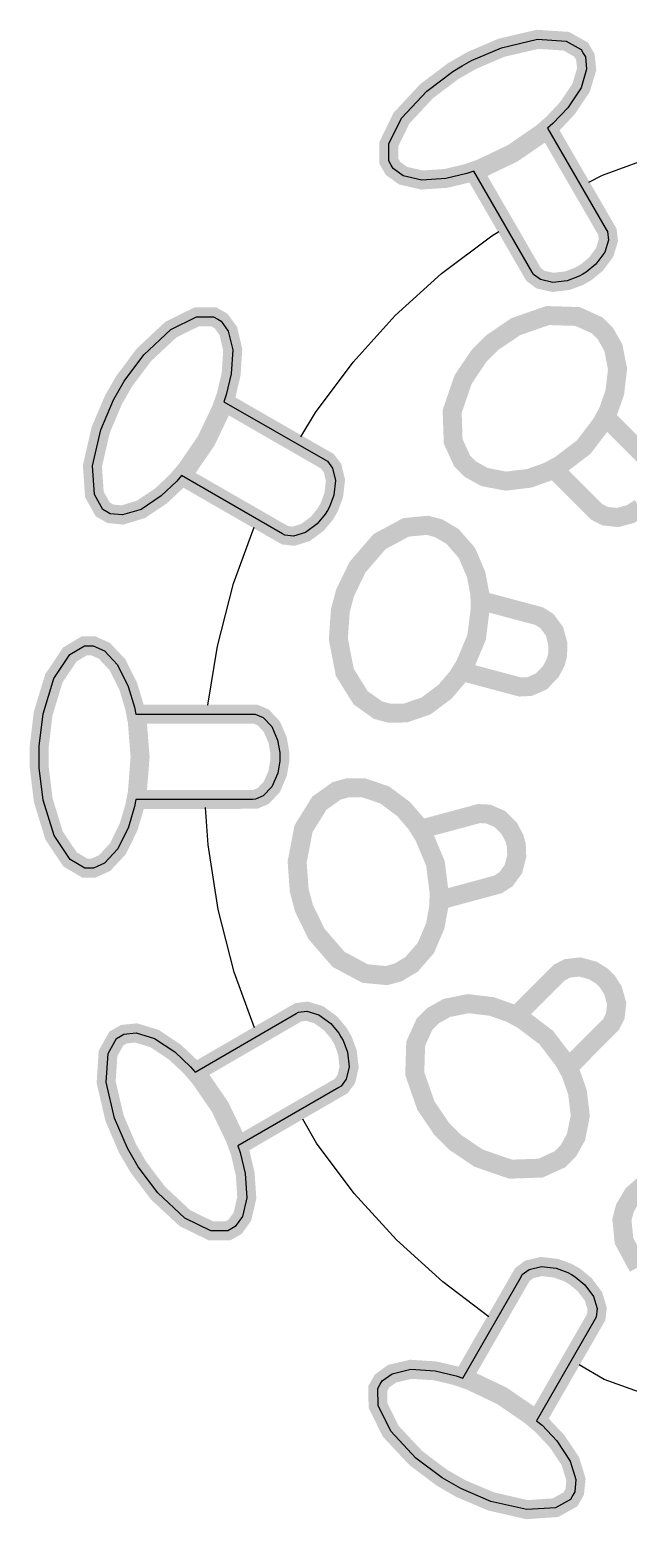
# Model space of a CAD drawing. Header units: inches. Extents: x 0.06 to 5.02, y -0.05 to 4.82.
# Drawn here: x 0.056 to 1.812, y 0.252 to 4.619 of the extents above; entities that cross this region are included whole.
import ezdxf

# ---------------------------------------------------------------- set-up
doc = ezdxf.new("R2010")
doc.units = ezdxf.units.IN
doc.header["$MEASUREMENT"] = 0

msp = doc.modelspace()

# ---------------------------------------------------------------- linework, layer by layer
at = {"color": 250}
for p, q in [((1.736892822279547, 4.192706788574418), (1.912864327776711, 4.257411985839102)), ((1.696238248109027, 4.173055784434765), (1.736892822279547, 4.192706788574418)), ((1.411648682198815, 4.015563274600167), (1.432695250089378, 4.028393439527635)), ((1.264273768002394, 3.905082189949456), (1.411648682198815, 4.015563274600167)), ((1.128398467662833, 3.781178955614617), (1.264273768002394, 3.905082189949456)), ((1.004936497359819, 3.644927941989405), (1.128398467662833, 3.781178955614617)), ((0.8947903816078772, 3.497294017199877), (1.004936497359819, 3.644927941989405)), ((0.8517578663598264, 3.426202960610145), (0.8947903816078772, 3.497294017199877)), ((0.6544041322592565, 2.995343740339606), (0.7148704850855112, 3.161221860231409)), ((0.6074367667132934, 2.811642476482572), (0.6544041322592565, 2.995343740339606)), ((0.5786690867295537, 2.638912270733549), (0.6074367667132934, 2.811642476482572)), ((0.5792757118902252, 2.229521829630692), (0.571762664870466, 2.338545453376021)), ((0.6085794530378408, 2.039301352037574), (0.5792757118902252, 2.229521829630692)), ((0.6560630893081703, 1.855719720528463), (0.6085794530378408, 2.039301352037574)), ((0.7159586621891055, 1.692839491753378), (0.6560630893081703, 1.855719720528463)), ((1.008388707124628, 1.207149934384172), (0.8978640419817916, 1.354530909991826)), ((1.132291528181429, 1.07127166264742), (1.008388707124628, 1.207149934384172)), ((1.268552170945249, 0.9478063338194843), (1.132291528181429, 1.07127166264742)), ((1.402797223048371, 0.8453902873171838), (1.268552170945249, 0.9478063338194843)), ((1.918067315512632, 0.5972855928046169), (1.741913626232522, 0.6614976247145826))]:
    msp.add_line(p, q, dxfattribs=at)
at = {"linetype": 'Continuous'}
for p, q in [((0.8978640419817916, 1.354530909991826), (0.8573142728641222, 1.424765170338817)), ((1.741913626232522, 0.6614976247145826), (1.667737805167483, 0.7043230549738445))]:
    msp.add_line(p, q, dxfattribs=at)
at = {"color": 250, "const_width": 0.05555429999999999}
for points in [[(1.530499257196257, 3.908691553257349), (1.358769572343175, 4.205205970849919), (1.338953709844849, 4.198259562177274), (1.277432946858025, 4.183594804507301), (1.206715672013817, 4.178861642814658), (1.151470455613303, 4.191633962449732), (1.122045418639986, 4.21281952517813), (1.116571418831304, 4.222293951550979), (1.1093739309002, 4.234744176588368), (1.109979304006493, 4.284777814996964), (1.146951460508358, 4.360385418183427), (1.2208050288431, 4.439657197431943), (1.297410098893073, 4.497364328426638), (1.32487445489393, 4.513272529784999), (1.352287910014819, 4.529177714453372), (1.440449815286185, 4.56686187901785), (1.545974453140281, 4.591459393237011), (1.629900560968034, 4.585985598859752), (1.67366901586835, 4.561603620768567), (1.680872446593834, 4.549152569175101), (1.686338135548943, 4.539669202460374), (1.690086249099717, 4.503609057635229), (1.673666909537666, 4.449363786059303), (1.634402871830317, 4.390350122023623), (1.591077552098999, 4.344238953417969), (1.575201174284854, 4.330555612177523), (1.746922332074097, 4.034052476835715), (1.750768019056048, 4.027439649026309), (1.753810609998894, 4.002421978464195), (1.743261105462008, 3.967078295096071), (1.717454015588449, 3.932372569167083), (1.689075979263158, 3.908726460516387), (1.678585214037444, 3.902623473954141), (1.668051813492535, 3.896576898645712), (1.633398610231689, 3.883708005773265), (1.590391270395406, 3.878573717097475), (1.554474335531562, 3.886961582736982), (1.534346321771671, 3.902088630105244), (1.530499257196257, 3.908691553257349)], [(0.7981356564913688, 3.141062703453244), (0.5010860748382929, 3.311973569941403), (0.4874251090573642, 3.296063807688864), (0.4415048827860598, 3.252615500147694), (0.3826620834749984, 3.213135230160798), (0.3284252464823785, 3.196528528590769), (0.2923949199301423, 3.20016673041849), (0.2828621060485536, 3.205662361455868), (0.2703817405101334, 3.212809794003812), (0.2458973097839857, 3.256529589502606), (0.2401467949217592, 3.34042162598748), (0.2644258279070301, 3.446064186964531), (0.3018946076718854, 3.534293716507327), (0.3177124557899756, 3.561776690180366), (0.3335395599345683, 3.589318954037867), (0.3910454452191403, 3.666058637733056), (0.4700905007694482, 3.740125617130415), (0.5455467236066546, 3.777355779621893), (0.5955995709047381, 3.778057219822299), (0.6080785588496962, 3.770899882617053), (0.6176123631970152, 3.765404113820329), (0.6388442453796992, 3.736109924908864), (0.6517543984264456, 3.680854611595939), (0.6472280209146669, 3.610113699454371), (0.6327474209841059, 3.548531395123898), (0.6258310114930172, 3.528725359080521), (0.9228805931460928, 3.357814492592364), (0.9295244637663924, 3.353992800273414), (0.9446966946055002, 3.333911220470898), (0.9531867752221915, 3.298059815545539), (0.9481350049344291, 3.255045635314367), (0.9353657658570206, 3.220343861261965), (0.9293517732490565, 3.209791738162258), (0.9232888153997844, 3.199286810455799), (0.8997249689250157, 3.170851843895003), (0.8650652356957634, 3.144949586976404), (0.8297796358877563, 3.13424848090324), (0.8047781495182063, 3.137231106476993), (0.7981356564913688, 3.141062703453244)], [(1.486645201674396, 2.694284373471966), (1.321851706752148, 2.738184775876852), (1.311947818481141, 2.722146213063577), (1.27470596662936, 2.678470207400856), (1.219100478481926, 2.636692058951151), (1.158699550202179, 2.615894562396402), (1.111722852744095, 2.615249895093316), (1.097191693280501, 2.619078198195687), (1.078167237751505, 2.624137228915621), (1.026936599574549, 2.660612493150192), (0.9804562873866411, 2.73522698527414), (0.9616208113565486, 2.832549648676452), (0.967391343793515, 2.915778227634608), (0.9744514255458174, 2.942126850267504), (0.9814649101160037, 2.968532435191603), (1.017872054199577, 3.043612847741602), (1.082588776970856, 3.118632774552719), (1.160079211343014, 3.160224287687182), (1.222661348471523, 3.166361527492539), (1.241675899343218, 3.161303874366068), (1.256207058806812, 3.157475571263697), (1.296640660886632, 3.133506941289275), (1.338689607323797, 3.085365310619713), (1.366118600943016, 3.021467491337388), (1.376636669856481, 2.965121309334242), (1.377234193199092, 2.946188484245127), (1.542087116065147, 2.902279816279468), (1.550601894419752, 2.900055619891567), (1.573915738212619, 2.885040764327766), (1.595841695876518, 2.855256285475166), (1.605890600332959, 2.817168818780396), (1.604748082976668, 2.784999500259627), (1.602102623301882, 2.774907719291479), (1.599377926368688, 2.764826959071028), (1.584418762467948, 2.736396661580661), (1.556734327306571, 2.708373268677668), (1.522897611340288, 2.693462428573332), (1.4951500753717, 2.692061554677528), (1.486645201674396, 2.694284373471966)], [(0.7105746811684549, 2.362653482574213), (0.3678864305703303, 2.362167357079069), (0.3640399623439342, 2.341611256617568), (0.3459661484473133, 2.280972951436516), (0.3147147451748872, 2.217351540618269), (0.276027973042319, 2.175895754400146), (0.2430057164483215, 2.160982693733731), (0.2319943029894505, 2.160979589253731), (0.2176481828422198, 2.161006154667703), (0.1745867786189292, 2.186551824874575), (0.1276542551310642, 2.256332526669994), (0.09594580678639461, 2.359958661318225), (0.08420686182954364, 2.455143326992166), (0.08417291663569067, 2.486799824854121), (0.08410191836738376, 2.518582631384316), (0.09553419945195468, 2.613775320606563), (0.1269933666814737, 2.717480277342657), (0.1737459993878443, 2.787396263104952), (0.2167550205673032, 2.813066111730815), (0.2311035087737261, 2.8130493132148), (0.2420663441190212, 2.813109655504693), (0.2751217790119517, 2.798324999504664), (0.3139050087107444, 2.756988130269914), (0.3453839756854615, 2.693455874688953), (0.3635863016173138, 2.63292118005298), (0.3675053855350079, 2.612274438003781), (0.7101956170645926, 2.612760287980234), (0.717866984378721, 2.612783708734287), (0.7410444310710557, 2.60298739816224), (0.7663406641838411, 2.576136602898345), (0.7834904191381461, 2.536395158208861), (0.7898173183224075, 2.499966245629535), (0.7898246591520823, 2.487809327018628), (0.7898375103556053, 2.475692027036926), (0.7836191620465154, 2.439251226204523), (0.7666409512088302, 2.399491049170824), (0.7413743069969181, 2.372605430816978), (0.7182484165417755, 2.362686670226221), (0.7105746811684549, 2.362653482574213)], [(1.421366001757203, 2.110753654007969), (1.256675449827335, 2.066398422016289), (1.256135576676843, 2.047563214638047), (1.24577019609713, 1.991112930445337), (1.218518499399438, 1.927147240211455), (1.176643565029955, 1.878905958392337), (1.136273061928053, 1.854837901152516), (1.121749480893698, 1.850880933381795), (1.102748382865507, 1.845800069899758), (1.040153997871473, 1.85176994990011), (0.9625313132884054, 1.89312751436077), (0.8975747396980248, 1.968009837751524), (0.860945869720623, 2.042940213355671), (0.8538737719233992, 2.069285645383756), (0.8467550769440596, 2.095688039703045), (0.840798395995149, 2.178891916392012), (0.8593219806714771, 2.276228149392569), (0.9055963998856431, 2.350976082624142), (0.9567578793526311, 2.387617459437097), (0.9757078602905875, 2.392715528821784), (0.99022511140283, 2.396663280731936), (1.037253796768088, 2.396099262278711), (1.097707928805998, 2.375474498509328), (1.153428030206135, 2.33387188320742), (1.190747977099303, 2.29027504772718), (1.200680068253279, 2.274213675889472), (1.365371997776609, 2.318578812538453), (1.373852985807286, 2.320902633104567), (1.401603570925086, 2.319566996320201), (1.435537458335028, 2.304761122983941), (1.463250720093565, 2.276806838469705), (1.478302654165531, 2.248412575304531), (1.48106389993997, 2.238285634909073), (1.483772605737913, 2.228216483360894), (1.485001504335112, 2.196111089604739), (1.475037784631678, 2.158010423079448), (1.453209285384746, 2.128173025059066), (1.429856894445181, 2.11307609698062), (1.421366001757203, 2.110753654007969)], [(1.755223907055266, 1.696007303608125), (1.634784266531235, 1.575207249425843), (1.643766486518437, 1.558631830152065), (1.662973541265903, 1.50458053925233), (1.671383266638859, 1.435543806137622), (1.659215354617456, 1.372811947269584), (1.636316619056494, 1.331795399271134), (1.625674472355976, 1.321119669150686), (1.611807100877435, 1.3072174819747), (1.554593706645635, 1.281100152086738), (1.466702344847642, 1.278099398632313), (1.373047358045831, 1.310459781002624), (1.303843777484686, 1.357107977511353), (1.284549118881786, 1.37633935420148), (1.265211824959691, 1.395627142145422), (1.218400169052105, 1.464694391049587), (1.185782869980178, 1.55829009555173), (1.18847304034672, 1.646157248591981), (1.214463874986166, 1.703453041759937), (1.228334263154697, 1.717304328055954), (1.238966505197914, 1.727981435769865), (1.279914877963146, 1.751050360059472), (1.342606896147114, 1.763421902243896), (1.41163161710093, 1.755194661075201), (1.465723956993109, 1.736151371837544), (1.482384229766889, 1.727160542559707), (1.602822492697458, 1.847950692084688), (1.609013450485948, 1.854207483727465), (1.633720981413527, 1.86692504306339), (1.670444285349847, 1.871085733871496), (1.708505524670869, 1.860693358717188), (1.735766913633986, 1.843645306869494), (1.743180700850078, 1.836263609292751), (1.750532043432374, 1.828941078156748), (1.767679912384318, 1.801678873726311), (1.778125596217068, 1.763758338534067), (1.774098203395792, 1.726962326425917), (1.761404960186455, 1.702265472844364), (1.755223907055266, 1.696007303608125)], [(0.9631592066364721, 1.517994395788251), (0.6666497866653527, 1.346213534536509), (0.6736044156059714, 1.326507587583918), (0.6882713181170579, 1.264980468524675), (0.6930065985005045, 1.194263908627504), (0.6802211725850488, 1.138968014565102), (0.65904687296492, 1.109594921238096), (0.649567841225219, 1.104066032536219), (0.6371261834176022, 1.096922882460926), (0.5870286494576937, 1.097482622700527), (0.5114854265436887, 1.134445824844889), (0.4321997807749503, 1.208301321810477), (0.3744401550965597, 1.284913693105799), (0.3585883178182684, 1.312318718756263), (0.3426879024264012, 1.33978098221662), (0.3049962012638138, 1.427954031979403), (0.2803986870446528, 1.533478669833499), (0.2858882835807931, 1.617453061113641), (0.3102643641703973, 1.661171854968105), (0.3227047821438983, 1.668306090851827), (0.3321839254926388, 1.673843041038891), (0.3682014802913899, 1.677597078241553), (0.4224992465510127, 1.661170437434153), (0.4815085615960382, 1.621896908347542), (0.5275741687781067, 1.578577925546149), (0.5412446792568626, 1.562652851001575), (0.8377564672871743, 1.734443479151272), (0.844431262017045, 1.738320932479695), (0.8693944569640033, 1.741371100186582), (0.9047357722729353, 1.73081182875174), (0.9394276769745028, 1.7049561799071), (0.9631441086920358, 1.676568362668228), (0.9692289250362077, 1.666019547092169), (0.9752837659054095, 1.655545574491067), (0.9881031354913508, 1.620899259197532), (0.9932938354209584, 1.577934554680443), (0.9849073473749126, 1.542027524473901), (0.9698383503569951, 1.521881340495936), (0.9631592066364721, 1.517994395788251)], [(1.714246519469275, 0.8375051303140629), (1.543343091985813, 0.5405090338104137), (1.559260293243046, 0.5269015531789109), (1.602718643200865, 0.4809809397798746), (1.642181569525764, 0.4220860329128491), (1.658798175753093, 0.367847818326767), (1.655140302370117, 0.3318212374271853), (1.649646861466652, 0.322231579871248), (1.642514444687445, 0.3098591750974101), (1.598836705918591, 0.2853141731613797), (1.514885186386172, 0.2795715276736339), (1.409309588789165, 0.3038964735735695), (1.321013178521934, 0.3413199347031981), (1.293530067089548, 0.3571367923555581), (1.265987803232046, 0.3729638965001509), (1.189315262004052, 0.4305169823048367), (1.115238240190046, 0.5095624249828767), (1.078027749253824, 0.5850149021674287), (1.077316404396117, 0.6350691270589743), (1.084466440356014, 0.6474956203202364), (1.089902643449584, 0.6570366997625977), (1.119214313782392, 0.6783216799669761), (1.174469764854664, 0.6912328234794527), (1.245210676996231, 0.6867064459676738), (1.306795309219964, 0.6721699928284945), (1.326581398189393, 0.6652553480585996), (1.497484825672855, 0.9622514445622489), (1.501323861653801, 0.9689474227385131), (1.521395812317709, 0.984123012102543), (1.557306369668182, 0.9926028462270018), (1.600268560960242, 0.9876128266494382), (1.634980239669946, 0.9748422099785674), (1.645524923764956, 0.968774732221177), (1.656027661337503, 0.9627686180462534), (1.684464955791557, 0.9391489183628662), (1.71036707495081, 0.904488194667884), (1.721068318783322, 0.8692035853256069), (1.718095735626215, 0.844201711828325), (1.714246519469275, 0.8375051303140629)]]:
    msp.add_lwpolyline(points, close=True, dxfattribs=at)
at = {"color": 7}
for points in [[(1.530499257196257, 3.908691553257349), (1.358769572343175, 4.205205970849919), (1.338953709844849, 4.198259562177274), (1.277432946858025, 4.183594804507301), (1.206715672013817, 4.178861642814658), (1.151470455613303, 4.191633962449732), (1.122045418639986, 4.21281952517813), (1.116571418831304, 4.222293951550979), (1.1093739309002, 4.234744176588368), (1.109979304006493, 4.284777814996964), (1.146951460508358, 4.360385418183427), (1.2208050288431, 4.439657197431943), (1.297410098893073, 4.497364328426638), (1.32487445489393, 4.513272529784999), (1.352287910014819, 4.529177714453372), (1.440449815286185, 4.56686187901785), (1.545974453140281, 4.591459393237011), (1.629900560968034, 4.585985598859752), (1.67366901586835, 4.561603620768567), (1.680872446593834, 4.549152569175101), (1.686338135548943, 4.539669202460374), (1.690086249099717, 4.503609057635229), (1.673666909537666, 4.449363786059303), (1.634402871830317, 4.390350122023623), (1.591077552098999, 4.344238953417969), (1.575201174284854, 4.330555612177523), (1.746922332074097, 4.034052476835715), (1.750768019056048, 4.027439649026309), (1.753810609998894, 4.002421978464195), (1.743261105462008, 3.967078295096071), (1.717454015588449, 3.932372569167083), (1.689075979263158, 3.908726460516387), (1.678585214037444, 3.902623473954141), (1.668051813492535, 3.896576898645712), (1.633398610231689, 3.883708005773265), (1.590391270395406, 3.878573717097475), (1.554474335531562, 3.886961582736982), (1.534346321771671, 3.902088630105244), (1.530499257196257, 3.908691553257349)], [(0.7981356564913688, 3.141062703453244), (0.5010860748382929, 3.311973569941403), (0.4874251090573642, 3.296063807688864), (0.4415048827860598, 3.252615500147694), (0.3826620834749984, 3.213135230160798), (0.3284252464823785, 3.196528528590769), (0.2923949199301423, 3.20016673041849), (0.2828621060485536, 3.205662361455868), (0.2703817405101334, 3.212809794003812), (0.2458973097839857, 3.256529589502606), (0.2401467949217592, 3.34042162598748), (0.2644258279070301, 3.446064186964531), (0.3018946076718854, 3.534293716507327), (0.3177124557899756, 3.561776690180366), (0.3335395599345683, 3.589318954037867), (0.3910454452191403, 3.666058637733056), (0.4700905007694482, 3.740125617130415), (0.5455467236066546, 3.777355779621893), (0.5955995709047381, 3.778057219822299), (0.6080785588496962, 3.770899882617053), (0.6176123631970152, 3.765404113820329), (0.6388442453796992, 3.736109924908864), (0.6517543984264456, 3.680854611595939), (0.6472280209146669, 3.610113699454371), (0.6327474209841059, 3.548531395123898), (0.6258310114930172, 3.528725359080521), (0.9228805931460928, 3.357814492592364), (0.9295244637663924, 3.353992800273414), (0.9446966946055002, 3.333911220470898), (0.9531867752221915, 3.298059815545539), (0.9481350049344291, 3.255045635314367), (0.9353657658570206, 3.220343861261965), (0.9293517732490565, 3.209791738162258), (0.9232888153997844, 3.199286810455799), (0.8997249689250157, 3.170851843895003), (0.8650652356957634, 3.144949586976404), (0.8297796358877563, 3.13424848090324), (0.8047781495182063, 3.137231106476993), (0.7981356564913688, 3.141062703453244)], [(0.7105746811684549, 2.362653482574213), (0.3678864305703303, 2.362167357079069), (0.3640399623439342, 2.341611256617568), (0.3459661484473133, 2.280972951436516), (0.3147147451748872, 2.217351540618269), (0.276027973042319, 2.175895754400146), (0.2430057164483215, 2.160982693733731), (0.2319943029894505, 2.160979589253731), (0.2176481828422198, 2.161006154667703), (0.1745867786189292, 2.186551824874575), (0.1276542551310642, 2.256332526669994), (0.09594580678639461, 2.359958661318225), (0.08420686182954364, 2.455143326992166), (0.08417291663569067, 2.486799824854121), (0.08410191836738376, 2.518582631384316), (0.09553419945195468, 2.613775320606563), (0.1269933666814737, 2.717480277342657), (0.1737459993878443, 2.787396263104952), (0.2167550205673032, 2.813066111730815), (0.2311035087737261, 2.8130493132148), (0.2420663441190212, 2.813109655504693), (0.2751217790119517, 2.798324999504664), (0.3139050087107444, 2.756988130269914), (0.3453839756854615, 2.693455874688953), (0.3635863016173138, 2.63292118005298), (0.3675053855350079, 2.612274438003781), (0.7101956170645926, 2.612760287980234), (0.717866984378721, 2.612783708734287), (0.7410444310710557, 2.60298739816224), (0.7663406641838411, 2.576136602898345), (0.7834904191381461, 2.536395158208861), (0.7898173183224075, 2.499966245629535), (0.7898246591520823, 2.487809327018628), (0.7898375103556053, 2.475692027036926), (0.7836191620465154, 2.439251226204523), (0.7666409512088302, 2.399491049170824), (0.7413743069969181, 2.372605430816978), (0.7182484165417755, 2.362686670226221), (0.7105746811684549, 2.362653482574213)], [(0.9631592066364721, 1.517994395788251), (0.6666497866653527, 1.346213534536509), (0.6736044156059714, 1.326507587583918), (0.6882713181170579, 1.264980468524675), (0.6930065985005045, 1.194263908627504), (0.6802211725850488, 1.138968014565102), (0.65904687296492, 1.109594921238096), (0.649567841225219, 1.104066032536219), (0.6371261834176022, 1.096922882460926), (0.5870286494576937, 1.097482622700527), (0.5114854265436887, 1.134445824844889), (0.4321997807749503, 1.208301321810477), (0.3744401550965597, 1.284913693105799), (0.3585883178182684, 1.312318718756263), (0.3426879024264012, 1.33978098221662), (0.3049962012638138, 1.427954031979403), (0.2803986870446528, 1.533478669833499), (0.2858882835807931, 1.617453061113641), (0.3102643641703973, 1.661171854968105), (0.3227047821438983, 1.668306090851827), (0.3321839254926388, 1.673843041038891), (0.3682014802913899, 1.677597078241553), (0.4224992465510127, 1.661170437434153), (0.4815085615960382, 1.621896908347542), (0.5275741687781067, 1.578577925546149), (0.5412446792568626, 1.562652851001575), (0.8377564672871743, 1.734443479151272), (0.844431262017045, 1.738320932479695), (0.8693944569640033, 1.741371100186582), (0.9047357722729353, 1.73081182875174), (0.9394276769745028, 1.7049561799071), (0.9631441086920358, 1.676568362668228), (0.9692289250362077, 1.666019547092169), (0.9752837659054095, 1.655545574491067), (0.9881031354913508, 1.620899259197532), (0.9932938354209584, 1.577934554680443), (0.9849073473749126, 1.542027524473901), (0.9698383503569951, 1.521881340495936), (0.9631592066364721, 1.517994395788251)], [(1.714246519469275, 0.8375051303140629), (1.543343091985813, 0.5405090338104137), (1.559260293243046, 0.5269015531789109), (1.602718643200865, 0.4809809397798746), (1.642181569525764, 0.4220860329128491), (1.658798175753093, 0.367847818326767), (1.655140302370117, 0.3318212374271853), (1.649646861466652, 0.322231579871248), (1.642514444687445, 0.3098591750974101), (1.598836705918591, 0.2853141731613797), (1.514885186386172, 0.2795715276736339), (1.409309588789165, 0.3038964735735695), (1.321013178521934, 0.3413199347031981), (1.293530067089548, 0.3571367923555581), (1.265987803232046, 0.3729638965001509), (1.189315262004052, 0.4305169823048367), (1.115238240190046, 0.5095624249828767), (1.078027749253824, 0.5850149021674287), (1.077316404396117, 0.6350691270589743), (1.084466440356014, 0.6474956203202364), (1.089902643449584, 0.6570366997625977), (1.119214313782392, 0.6783216799669761), (1.174469764854664, 0.6912328234794527), (1.245210676996231, 0.6867064459676738), (1.306795309219964, 0.6721699928284945), (1.326581398189393, 0.6652553480585996), (1.497484825672855, 0.9622514445622489), (1.501323861653801, 0.9689474227385131), (1.521395812317709, 0.984123012102543), (1.557306369668182, 0.9926028462270018), (1.600268560960242, 0.9876128266494382), (1.634980239669946, 0.9748422099785674), (1.645524923764956, 0.968774732221177), (1.656027661337503, 0.9627686180462534), (1.684464955791557, 0.9391489183628662), (1.71036707495081, 0.904488194667884), (1.721068318783322, 0.8692035853256069), (1.718095735626215, 0.844201711828325), (1.714246519469275, 0.8375051303140629)]]:
    msp.add_lwpolyline(points, close=True, dxfattribs=at)
at = {"color": 250, "const_width": 0.05555429999999999}
for points in [[(1.358769572343175, 4.205205970849919), (1.378798943018675, 4.212163068689065), (1.47309370445951, 4.257283272199421), (1.559224302226105, 4.316512686584241), (1.575201174284854, 4.330555612177523)], [(1.846328743016374, 3.216675219283503), (1.819118817059367, 3.199540271678852), (1.781130588362544, 3.189043425463067), (1.744391249011276, 3.193042743408967), (1.719646249736681, 3.205752779242915), (1.713436226193485, 3.211917039749494), (1.713436226193485, 3.211917039749494), (1.592647454261966, 3.332365207337364), (1.57600270238708, 3.323392630504397), (1.521950033893883, 3.304175671099629), (1.452962824065681, 3.295759057759363), (1.390240869854944, 3.307925592187305), (1.349176176163451, 3.330841120372878), (1.338548591736046, 3.341466474448784), (1.324647782153522, 3.355343750584626), (1.298479551385592, 3.412554128126435), (1.295528321217673, 3.500438601957118), (1.327847445862251, 3.594159904670045), (1.37449564237098, 3.663363485231192), (1.393776542347612, 3.682651255866781), (1.413004902347748, 3.701996815349649), (1.482073528845375, 3.748818375914535), (1.575677760411357, 3.781424392735699), (1.663536647890835, 3.77867479442535), (1.72083244105879, 3.752683959785904), (1.734734628234776, 3.738816588307365), (1.745360835068719, 3.728181329574155), (1.768419854701024, 3.687234334402387), (1.780792774478911, 3.624552220875719), (1.772624961254022, 3.55551923436113), (1.753580294422904, 3.501416989811651), (1.744648893088874, 3.484748451477098), (1.865429137956553, 3.36431156613999)], [(0.5010860748382929, 3.311973569941403), (0.5149350479367427, 3.328059108325877), (0.5740873052386859, 3.414262215723956), (0.619028993527959, 3.508580332508112), (0.6258310114930172, 3.528725359080521)], [(1.592647454261966, 3.332365207337364), (1.609549918651618, 3.340867800915594), (1.681530487096246, 3.395704634033382), (1.736363718085145, 3.467717433446528), (1.744648893088874, 3.484748451477098)], [(1.321851706752148, 2.738184775876852), (1.332208977078218, 2.753998739687128), (1.367162226048848, 2.837550205182338), (1.378550100738168, 2.927266801250514), (1.377234193199092, 2.946188484245127)], [(0.3678864305703303, 2.362167357079069), (0.3718829616206359, 2.383025666324162), (0.3799669272903119, 2.487235590036117), (0.3716797130689399, 2.591481136422757), (0.3675053855350079, 2.612274438003781)], [(1.256675449827335, 2.066398422016289), (1.257769460780559, 2.085297904549793), (1.246318797211055, 2.175081360173966), (1.211306671586862, 2.25849994299144), (1.200680068253279, 2.274213675889472)], [(1.634784266531235, 1.575207249425843), (1.626298465577617, 1.592157859508538), (1.57145310539599, 1.66414971020393), (1.499415247797458, 1.718875367555978), (1.482384229766889, 1.727160542559707)], [(0.6666497866653527, 1.346213534536509), (0.65963816791825, 1.366300969577979), (0.6145282561929278, 1.460604395842), (0.5552998322738348, 1.546734855849248), (0.5412446792568626, 1.562652851001575)], [(1.8412642982459, 0.9905746502670971), (1.799664795069356, 1.068007637626909), (1.793567173893205, 1.13058426438157), (1.798617939052366, 1.149549291966759), (1.802453130122046, 1.164129974716859), (1.826431664753769, 1.204562199203216), (1.874525149730287, 1.246627938264994)], [(1.543343091985813, 0.5405090338104137), (1.527255363467425, 0.5544148505832117), (1.441051980550653, 0.6135651269536948), (1.346734139285189, 0.658508796174428), (1.326581398189393, 0.6652553480585996)]]:
    msp.add_lwpolyline(points, dxfattribs=at)

doc.saveas('drawing.dxf')
